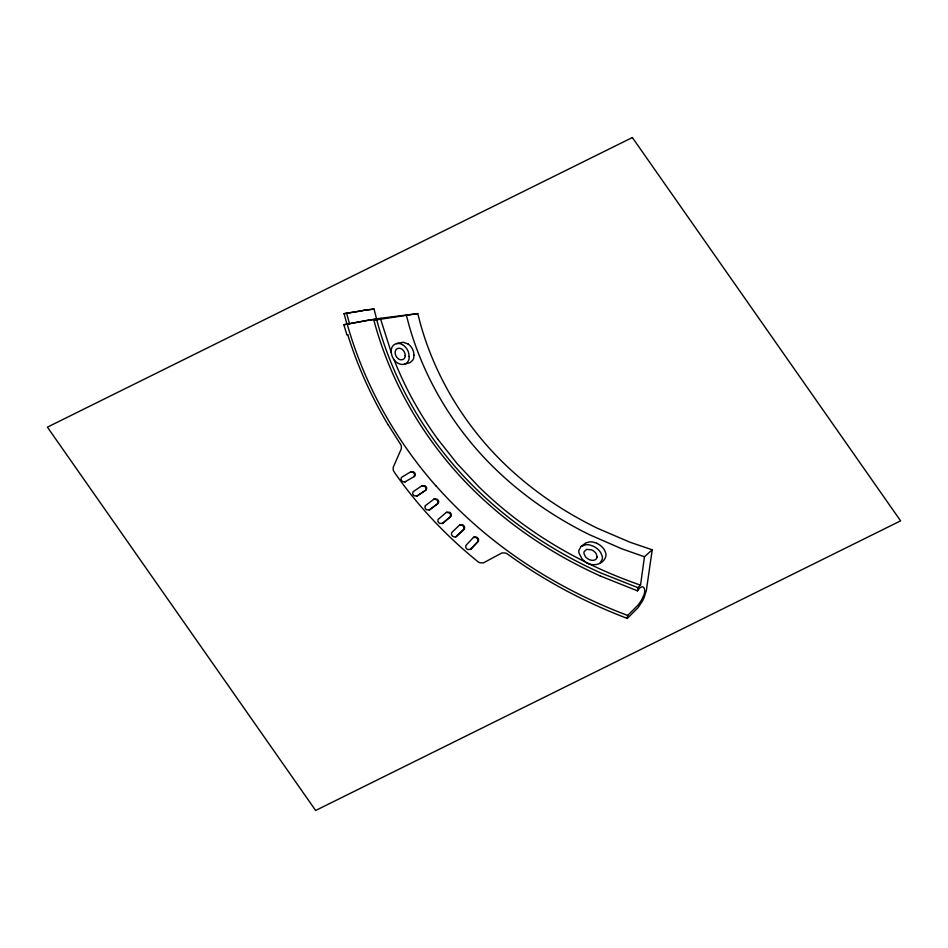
<?xml version="1.0" encoding="UTF-8"?>
<svg xmlns="http://www.w3.org/2000/svg" width="948" height="948" viewBox="0 0 948 948"><rect width="100%" height="100%" fill="white"/><g stroke="black" fill="none" stroke-linecap="round" stroke-linejoin="round"><path stroke-width="1.42" d="M409.311 356.436L408.955 359.363A10.286 8.686 1.2 0 1 408.268 361.058C405.317 366.781 397.165 364.53 394.261 359.932A18.545 15.654 1.2 0 1 391.785 355.227L391.145 351.933A14.611 12.336 1.2 0 1 391.417 349.231C392.022 343.982 398.326 341.861 402.414 344.657M414.086 355.18L413.577 358.534A9.978 8.425 1.2 0 1 412.795 360.157L410.081 362.622L404.286 364.305M442.159 523.592L450.395 516.672L450.644 514.883A4.847 4.088 1.2 0 0 450.359 514.172L450.075 513.709A4.408 3.721 1.2 0 0 449.53 513.093L446.496 512.264L449.553 512.24A4.479 3.78 1.2 0 1 450.75 513.342A4.823 4.076 1.2 0 1 451.319 514.527L451.07 516.304L442.834 523.225M600.262 575.981L637.483 590.853C643.645 581.503 646.939 590.474 642.993 596.861A44.378 37.47 1.2 0 1 641.168 600.677L638.17 604.978L627.612 615.513L627.232 618.487L638.04 607.668L642.436 601.044A67.213 56.75 1.2 0 0 644.344 596.932L646.335 590.545L652.224 549.804L629.982 542.22L597.844 528.451A361.769 305.446 1.2 0 1 513.164 471.986A353.237 298.241 1.2 0 1 489.891 448.842C473.301 430.499 458.844 410.247 446.923 388.585A398.835 336.753 1.2 0 1 420.237 323.126L417.772 313.61L376.522 318.801L374.033 309.036M637.483 590.853L637.921 587.677L640.54 585.177L644.462 556.76L652.224 549.804M425.249 505.77L424.953 507.5A4.787 4.041 1.2 0 0 425.486 508.661A4.456 3.768 1.2 0 0 426.636 509.775L429.598 509.823M473.23 537.587L465.824 545.574L465.788 547.375A4.953 4.183 1.2 0 0 466.452 548.501A4.479 3.78 1.2 0 0 467.719 549.532L470.706 549.33M470.303 549.532L477.816 541.604L477.887 539.756A4.953 4.183 1.2 0 0 477.223 538.606A4.479 3.78 1.2 0 0 475.92 537.563L473.526 537.35L474.178 536.959M470.955 549.129L478.467 541.201L478.539 539.353A4.953 4.183 1.2 0 0 477.875 538.203A4.467 3.768 1.2 0 0 476.583 537.161L474.344 536.864M459.413 525.192L451.627 532.669L451.497 534.447A4.894 4.124 1.2 0 0 452.113 535.584A4.491 3.792 1.2 0 0 453.345 536.651L455.502 537.006M455.893 536.746L463.773 529.328L463.928 527.515A4.894 4.136 1.2 0 0 463.311 526.341A4.467 3.768 1.2 0 0 462.067 525.275L459.685 524.991L462.731 524.884A4.456 3.768 1.2 0 1 463.987 525.962A4.882 4.112 1.2 0 1 464.603 527.124L464.437 528.948L456.545 536.355M446.259 512.43L438.106 519.409L437.893 521.163A4.835 4.088 1.2 0 0 438.462 522.312A4.444 3.756 1.2 0 0 439.659 523.391L442.621 523.355M600.143 563.053L602.324 559.036A11.376 9.61 1.2 0 0 602.193 556.132L600.748 552.684A18.557 15.666 1.2 0 0 593.021 546.072L589.585 544.934A11.53 9.741 1.2 0 0 586.172 544.662L580.946 546.522L578.873 550.456A10.309 8.698 1.2 0 0 578.944 552.862L581.847 558.621A20.015 16.898 1.2 0 0 584.525 561.169C590.971 567.402 603.639 565.245 605.902 556.097A11.305 9.539 1.2 0 0 605.796 553.217L604.646 550.267A18.213 15.381 1.2 0 0 596.671 543.251M425.391 505.663L433.746 499.288M581.302 546.249L586.03 542.789L589.857 541.865A11.495 9.705 1.2 0 1 593.258 542.126L596.695 543.24M429.1 510.06L437.68 503.649L438.012 501.895A4.787 4.041 1.2 0 0 437.49 500.698A4.467 3.78 1.2 0 0 436.317 499.56L434.125 499.075M429.776 509.716L438.367 503.305L438.699 501.539A4.776 4.029 1.2 0 0 438.177 500.354A4.456 3.768 1.2 0 0 437.004 499.205L433.959 499.158L434.646 498.814M381.44 318.587L380.551 318.848A35.846 30.265 1.2 0 1 379.378 319.121L373.868 320.211A482.532 407.415 1.2 0 0 402.604 394.155C417.239 422.287 435.381 448.582 456.462 472.258A427.69 361.105 1.2 0 0 473.396 490.045A435.061 367.338 1.2 0 0 600.274 575.969M421.872 485.779L413.032 491.775L412.664 493.47A4.74 4.005 1.2 0 0 413.15 494.643A4.491 3.792 1.2 0 0 414.252 495.804L417.227 495.923M416.682 496.171L425.593 490.258L426.007 488.528A4.752 4.005 1.2 0 0 425.534 487.319A4.491 3.792 1.2 0 0 424.408 486.146L422.05 485.672L425.107 485.814A4.479 3.78 1.2 0 1 426.233 486.988A4.74 4.005 1.2 0 1 426.707 488.196L426.292 489.926L417.381 495.84M410.614 471.903L401.454 477.401L401.016 479.119A4.787 4.041 1.2 0 0 401.49 480.34A4.396 3.709 1.2 0 0 402.616 481.525L404.749 481.999L414.845 476.18L415.343 474.474A4.704 3.97 1.2 0 0 415.034 473.49A4.515 3.804 1.2 0 0 413.814 472.045L410.768 471.82L413.115 472.353A4.515 3.816 1.2 0 1 414.205 473.573A4.716 3.982 1.2 0 1 414.632 474.794L413.98 476.595M455.656 536.912L456.32 536.532M404.915 481.904L405.614 481.596M396.43 343.603L403.232 342.264L408.138 344.041M376.392 318.848L343.851 324.737L346.921 334.905L347.691 334.786M373.844 309.084L367.895 309.877M373.868 320.211L417.772 313.61M343.851 324.737L369.365 319.962M346.921 324.133L344.065 313.681L363.487 310.517M344.065 313.681L362.409 310.683M369.815 320.045L381.475 318.54M362.871 310.434L373.856 309.036M363.961 310.28L367.231 309.795M644.462 556.76L621.959 548.88L589.455 534.684A372.291 314.333 1.2 0 1 503.803 476.903A364.921 308.112 1.2 0 1 480.209 453.322C463.382 434.634 448.688 414.051 436.518 392.045A412.664 348.426 1.2 0 1 409.109 325.531L406.538 315.85M637.921 587.677L601.044 573.054A428.733 361.982 1.2 0 1 484.191 496.598A421.682 356.033 1.2 0 1 458.488 470.54C437.585 447.077 419.597 421.031 405.128 393.136A475.801 401.727 1.2 0 1 376.735 319.855M436.116 486.087C411.065 457.683 389.806 425.948 373.168 391.927A539.234 455.289 1.2 0 1 347.264 324.323M437.632 438.995L457.078 463.584L478.87 486.845A415.295 350.642 1.2 0 0 494.678 501.516A423.128 357.254 1.2 0 0 640.552 585.141M388.159 424.751L400.803 444.683A9.764 8.248 1.2 0 1 401.395 446.532L401.288 448.878L393.242 467.234L393.171 469.497A9.504 8.022 1.2 0 0 393.776 471.286L394.38 472.282A486.786 411.005 1.2 0 0 477.579 561.417L477.958 561.678A7.276 6.138 1.2 0 0 479.949 562.756L483.338 562.922L501.895 552.945L505.331 552.992A7.288 6.15 1.2 0 1 507.761 554.236A493.813 416.942 1.2 0 0 627.268 618.416M391.24 352.49L380.598 319.097M349.48 323.671L346.695 313.433M408.185 343.994A16.863 14.244 1.2 0 1 413.861 355.168M388.099 424.787A543.18 458.619 1.2 0 1 347.774 334.774M402.497 344.574A16.803 14.184 1.2 0 1 408.979 356.424M437.632 438.995A451.758 381.428 1.2 0 1 393.953 359.493M627.647 615.442A482.2 407.13 1.2 0 1 436.187 486.04M405.175 355.713C405.507 360.121 399.819 361.129 397.496 358.06A10.013 8.461 1.2 0 1 395.411 354.398L395.138 352.881A8.105 6.849 1.2 0 1 395.28 351.388C395.837 347.347 401.194 347.359 403.149 350.333A9.966 8.413 1.2 0 1 404.227 351.791L404.926 353.438A9.729 8.212 1.2 0 1 405.175 355.713M597.05 556.938C596.92 560.197 592.844 560.943 590.343 559.995A8.449 7.134 1.2 0 1 588.898 559.439L587.547 558.645A11.021 9.302 1.2 0 1 585.331 556.523L584.027 553.703A5.534 4.669 1.2 0 1 584.169 551.641L586.611 549.354L591.516 549.852A9.93 8.39 1.2 0 1 593.365 550.8L595.38 552.601A9.895 8.354 1.2 0 1 596.411 554.213L597.05 556.938M632.352 137.531L47.4 427.157L315.648 810.469L900.6 520.843L632.352 137.531"/></g></svg>
